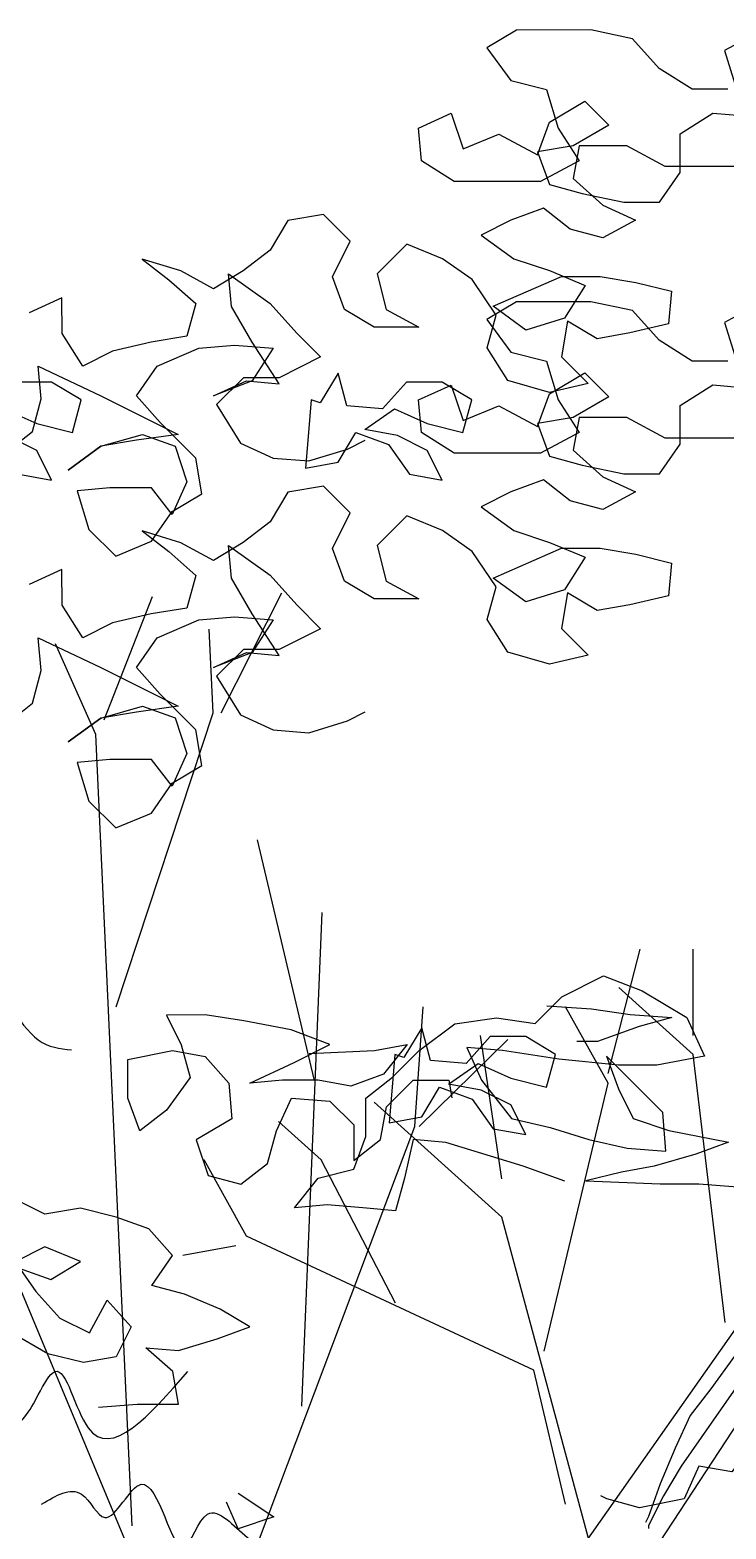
# Model space of a CAD drawing. Header units: metres. Extents: x 37 to 217, y 53 to 242.
# Drawn here: x 162.725 to 164.455, y 223.274 to 227.003 of the extents above; entities that cross this region are included whole.
import ezdxf

# ---------------------------------------------------------------- set-up
doc = ezdxf.new("R2010")
doc.units = ezdxf.units.M
doc.layers.add('DGPRO_Arboles existentes', color=7, linetype='Continuous')

# ---------------------------------------------------------------- blocks, each defined once
blk = doc.blocks.new('Celtis tala VISTA 250 gris')
at = {"color": 252}
for p, q in [((2389.3658, 1080.8625), (2389.4862, 1081.1695)), ((2389.3658, 1080.8625), (2389.4862, 1081.1695)), ((2389.6568, 1080.8806), (2389.8073, 1081.1786)), ((2389.6568, 1080.8806), (2389.8073, 1081.1786)), ((2389.6367, 1080.8806), (2389.6267, 1081.0883)), ((2389.6367, 1080.8806), (2389.6267, 1081.0883)), ((2389.3457, 1080.8264), (2389.2454, 1081.0522)), ((2389.3457, 1080.8264), (2389.2454, 1081.0522)), ((2389.3959, 1080.1493), (2389.6367, 1080.8806)), ((2389.3959, 1080.1493), (2389.6367, 1080.8806)), ((2389.436, 1078.8582), (2389.3457, 1080.8264)), ((2389.436, 1078.8582), (2389.3457, 1080.8264)), ((2389.8876, 1079.9687), (2389.7471, 1080.5646)), ((2389.8876, 1079.9687), (2389.7471, 1080.5646)), ((2389.426, 1078.804), (2388.7336, 1080.4653)), ((2389.426, 1078.804), (2388.7336, 1080.4653)), ((2389.8575, 1079.1561), (2389.9077, 1080.384)), ((2389.8575, 1079.1561), (2389.9077, 1080.384)), ((2390.6185, 1079.9828), (2390.6978, 1080.2921)), ((2390.6185, 1079.9828), (2390.6978, 1080.2921)), ((2390.8299, 1080.078), (2390.8299, 1080.2921)), ((2390.8299, 1080.078), (2390.8299, 1080.2921)), ((2390.8299, 1080.0304), (2390.6449, 1080.1969)), ((2390.8299, 1080.0304), (2390.6449, 1080.1969)), ((2390.1385, 1079.8513), (2390.1585, 1080.1493)), ((2390.1385, 1079.8513), (2390.1585, 1080.1493)), ((2390.6185, 1079.9591), (2390.5128, 1080.1494)), ((2390.6185, 1079.9591), (2390.5128, 1080.1494)), ((2390.1485, 1079.8513), (2390.3693, 1080.068)), ((2390.1485, 1079.8513), (2390.3693, 1080.068)), ((2390.3542, 1079.7212), (2390.3014, 1080.078)), ((2390.3542, 1079.7212), (2390.3014, 1080.078)), ((2390.9092, 1079.3643), (2390.8299, 1080.0304)), ((2390.9092, 1079.3643), (2390.8299, 1080.0304)), ((2390.4599, 1079.293), (2390.6185, 1079.9591)), ((2390.4599, 1079.293), (2390.6185, 1079.9591)), ((2390.3542, 1079.626), (2390.0371, 1079.9115)), ((2390.3542, 1079.626), (2390.0371, 1079.9115)), ((2389.905, 1079.7688), (2389.7993, 1079.8639)), ((2389.905, 1079.7688), (2389.7993, 1079.8639)), ((2389.5263, 1078.2262), (2390.1385, 1079.8513)), ((2389.5263, 1078.2262), (2390.1385, 1079.8513)), ((2389.72, 1079.5784), (2389.6143, 1079.7688)), ((2389.72, 1079.5784), (2389.6143, 1079.7688)), ((2390.09, 1079.4119), (2389.905, 1079.7688)), ((2390.09, 1079.4119), (2389.905, 1079.7688)), ((2390.5921, 1078.7458), (2390.3542, 1079.626)), ((2390.5921, 1078.7458), (2390.3542, 1079.626)), ((2390.4335, 1079.2454), (2389.72, 1079.5784)), ((2390.4335, 1079.2454), (2389.72, 1079.5784)), ((2389.6936, 1079.5547), (2389.5614, 1079.5309)), ((2389.6936, 1079.5547), (2389.5614, 1079.5309)), ((2391.0215, 1079.4721), (2390.5399, 1078.7859)), ((2391.0215, 1079.4721), (2390.5399, 1078.7859)), ((2391.0617, 1079.3006), (2390.6603, 1078.6866)), ((2391.0617, 1079.3006), (2390.6603, 1078.6866)), ((2390.5128, 1078.9124), (2390.4335, 1079.2454)), ((2390.5128, 1078.9124), (2390.4335, 1079.2454))]:
    blk.add_line(p, q, dxfattribs=at)
for points in [[(2390.9894, 1082.5715), (2390.9081, 1082.5271), (2390.9378, 1082.4311)], [(2390.9156, 1082.4311), (2390.827, 1082.431), (2390.7456, 1082.4826), (2390.6791, 1082.5564), (2390.5756, 1082.5785), (2390.3909, 1082.5783), (2390.3171, 1082.5339), (2390.3763, 1082.4527), (2390.465, 1082.4307), (2390.4946, 1082.3346), (2390.5464, 1082.2534), (2390.4504, 1082.2016), (2390.2361, 1082.2014), (2390.1548, 1082.2531), (2390.1474, 1082.3343), (2390.2286, 1082.3713), (2390.2582, 1082.2827), (2390.3469, 1082.3197), (2390.4429, 1082.2681), (2390.4724, 1082.3494), (2390.561, 1082.4012), (2390.6202, 1082.3421), (2390.5316, 1082.2903), (2390.4429, 1082.2755), (2390.4726, 1082.1943), (2390.5538, 1082.1722), (2390.6573, 1082.1501), (2390.7459, 1082.1502), (2390.7976, 1082.2241), (2390.7975, 1082.3201), (2390.8787, 1082.3719), (2390.96, 1082.3646)], [(2390.9527, 1082.239), (2390.7606, 1082.2388), (2390.6646, 1082.2905), (2390.5463, 1082.2904), (2390.5316, 1082.2091), (2390.6056, 1082.1427), (2390.6869, 1082.1058), (2390.6057, 1082.0614), (2390.5244, 1082.0835), (2390.4578, 1082.1351), (2390.3766, 1082.1055), (2390.3028, 1082.0685), (2390.3841, 1082.0095), (2390.4728, 1081.98), (2390.5614, 1081.9431), (2390.5098, 1081.8618), (2390.4138, 1081.8322), (2390.3325, 1081.8912), (2390.5023, 1081.9653), (2390.5984, 1081.9653), (2390.687, 1081.9507), (2390.7757, 1081.9286), (2390.7684, 1081.8473), (2390.6724, 1081.825), (2390.5911, 1081.8102), (2390.5172, 1081.8545), (2390.5025, 1081.7658), (2390.5691, 1081.6994), (2390.473, 1081.6771), (2390.3696, 1081.7066), (2390.3178, 1081.7878), (2390.3399, 1081.8691), (2390.2807, 1081.9577), (2390.2068, 1082.0093), (2390.1181, 1082.0462), (2390.0443, 1081.9722), (2390.0665, 1081.8836), (2390.1478, 1081.8393), (2390.037, 1081.8392), (2389.9631, 1081.8835), (2389.9335, 1081.9647), (2389.9777, 1082.0534), (2389.9112, 1082.1199), (2389.8225, 1082.105), (2389.7783, 1082.0311), (2389.7118, 1081.9793), (2389.638, 1081.9349), (2389.5567, 1081.9792), (2389.4606, 1082.0086), (2389.5271, 1081.957), (2389.5937, 1081.8979), (2389.5716, 1081.8167), (2389.483, 1081.8018), (2389.3869, 1081.7795), (2389.3131, 1081.7425), (2389.2613, 1081.8238), (2389.2612, 1081.9124), (2389.18, 1081.8754)], [(2389.1138, 1081.5207), (2389.1876, 1081.5799), (2389.2097, 1081.6612), (2389.2023, 1081.7424), (2389.3575, 1081.6687), (2389.5497, 1081.5728), (2389.4462, 1081.558), (2389.3576, 1081.5431), (2389.2764, 1081.4839), (2389.3576, 1081.5431), (2389.461, 1081.5728), (2389.5423, 1081.5433), (2389.5719, 1081.4547), (2389.5351, 1081.3734), (2389.4833, 1081.4398), (2389.3799, 1081.4397), (2389.2986, 1081.4322), (2389.3282, 1081.3362), (2389.3948, 1081.2698), (2389.4834, 1081.3068), (2389.5351, 1081.3807), (2389.6089, 1081.4251), (2389.594, 1081.5138), (2389.5053, 1081.6023), (2389.4461, 1081.6688), (2389.4978, 1081.7427), (2389.6012, 1081.7871), (2389.6898, 1081.7946), (2389.7859, 1081.7873), (2389.7342, 1081.706), (2389.6382, 1081.669), (2389.7195, 1081.706), (2389.8007, 1081.6987), (2389.7341, 1081.802), (2389.6823, 1081.8906), (2389.6749, 1081.9719), (2389.7784, 1081.8981), (2389.8449, 1081.8243), (2389.9041, 1081.7652), (2389.8007, 1081.7134), (2389.7121, 1081.7134), (2389.6456, 1081.6468), (2389.7048, 1081.5508), (2389.7861, 1081.5139), (2389.8748, 1081.5066), (2389.9708, 1081.5363), (2390.0151, 1081.5585)], [(2390.9894, 1082.5715), (2390.9081, 1082.5271), (2390.9378, 1082.4311)], [(2390.9156, 1082.4311), (2390.827, 1082.431), (2390.7456, 1082.4826), (2390.6791, 1082.5564), (2390.5756, 1082.5785), (2390.3909, 1082.5783), (2390.3171, 1082.5339), (2390.3763, 1082.4527), (2390.465, 1082.4307), (2390.4946, 1082.3346), (2390.5464, 1082.2534), (2390.4504, 1082.2016), (2390.2361, 1082.2014), (2390.1548, 1082.2531), (2390.1474, 1082.3343), (2390.2286, 1082.3713), (2390.2582, 1082.2827), (2390.3469, 1082.3197), (2390.4429, 1082.2681), (2390.4724, 1082.3494), (2390.561, 1082.4012), (2390.6202, 1082.3421), (2390.5316, 1082.2903), (2390.4429, 1082.2755), (2390.4726, 1082.1943), (2390.5538, 1082.1722), (2390.6573, 1082.1501), (2390.7459, 1082.1502), (2390.7976, 1082.2241), (2390.7975, 1082.3201), (2390.8787, 1082.3719), (2390.96, 1082.3646)], [(2390.9527, 1082.239), (2390.7606, 1082.2388), (2390.6646, 1082.2905), (2390.5463, 1082.2904), (2390.5316, 1082.2091), (2390.6056, 1082.1427), (2390.6869, 1082.1058), (2390.6057, 1082.0614), (2390.5244, 1082.0835), (2390.4578, 1082.1351), (2390.3766, 1082.1055), (2390.3028, 1082.0685), (2390.3841, 1082.0095), (2390.4728, 1081.98), (2390.5614, 1081.9431), (2390.5098, 1081.8618), (2390.4138, 1081.8322), (2390.3325, 1081.8912), (2390.5023, 1081.9653), (2390.5984, 1081.9653), (2390.687, 1081.9507), (2390.7757, 1081.9286), (2390.7684, 1081.8473), (2390.6724, 1081.825), (2390.5911, 1081.8102), (2390.5172, 1081.8545), (2390.5025, 1081.7658), (2390.5691, 1081.6994), (2390.473, 1081.6771), (2390.3696, 1081.7066), (2390.3178, 1081.7878), (2390.3399, 1081.8691), (2390.2807, 1081.9577), (2390.2068, 1082.0093), (2390.1181, 1082.0462), (2390.0443, 1081.9722), (2390.0665, 1081.8836), (2390.1478, 1081.8393), (2390.037, 1081.8392), (2389.9631, 1081.8835), (2389.9335, 1081.9647), (2389.9777, 1082.0534), (2389.9112, 1082.1199), (2389.8225, 1082.105), (2389.7783, 1082.0311), (2389.7118, 1081.9793), (2389.638, 1081.9349), (2389.5567, 1081.9792), (2389.4606, 1082.0086), (2389.5271, 1081.957), (2389.5937, 1081.8979), (2389.5716, 1081.8167), (2389.483, 1081.8018), (2389.3869, 1081.7795), (2389.3131, 1081.7425), (2389.2613, 1081.8238), (2389.2612, 1081.9124), (2389.18, 1081.8754)], [(2389.1138, 1081.5207), (2389.1876, 1081.5799), (2389.2097, 1081.6612), (2389.2023, 1081.7424), (2389.3575, 1081.6687), (2389.5497, 1081.5728), (2389.4462, 1081.558), (2389.3576, 1081.5431), (2389.2764, 1081.4839), (2389.3576, 1081.5431), (2389.461, 1081.5728), (2389.5423, 1081.5433), (2389.5719, 1081.4547), (2389.5351, 1081.3734), (2389.4833, 1081.4398), (2389.3799, 1081.4397), (2389.2986, 1081.4322), (2389.3282, 1081.3362), (2389.3948, 1081.2698), (2389.4834, 1081.3068), (2389.5351, 1081.3807), (2389.6089, 1081.4251), (2389.594, 1081.5138), (2389.5053, 1081.6023), (2389.4461, 1081.6688), (2389.4978, 1081.7427), (2389.6012, 1081.7871), (2389.6898, 1081.7946), (2389.7859, 1081.7873), (2389.7342, 1081.706), (2389.6382, 1081.669), (2389.7195, 1081.706), (2389.8007, 1081.6987), (2389.7341, 1081.802), (2389.6823, 1081.8906), (2389.6749, 1081.9719), (2389.7784, 1081.8981), (2389.8449, 1081.8243), (2389.9041, 1081.7652), (2389.8007, 1081.7134), (2389.7121, 1081.7134), (2389.6456, 1081.6468), (2389.7048, 1081.5508), (2389.7861, 1081.5139), (2389.8748, 1081.5066), (2389.9708, 1081.5363), (2390.0151, 1081.5585)], [(2390.9894, 1081.8957), (2390.9081, 1081.8513), (2390.9378, 1081.7553)], [(2390.9156, 1081.7552), (2390.827, 1081.7552), (2390.7456, 1081.8068), (2390.6791, 1081.8806), (2390.5756, 1081.9027), (2390.3909, 1081.9025), (2390.3171, 1081.8581), (2390.3763, 1081.7769), (2390.465, 1081.7548), (2390.4946, 1081.6588), (2390.5464, 1081.5776), (2390.4504, 1081.5258), (2390.2361, 1081.5256), (2390.1548, 1081.5772), (2390.1474, 1081.6585), (2390.2286, 1081.6955), (2390.2582, 1081.6069), (2390.3469, 1081.6439), (2390.4429, 1081.5923), (2390.4724, 1081.6736), (2390.561, 1081.7254), (2390.6202, 1081.6663), (2390.5316, 1081.6145), (2390.4429, 1081.5997), (2390.4726, 1081.5184), (2390.5538, 1081.4963), (2390.6573, 1081.4743), (2390.7459, 1081.4743), (2390.7976, 1081.5483), (2390.7975, 1081.6443), (2390.8787, 1081.6961), (2390.96, 1081.6888)], [(2390.9527, 1081.5632), (2390.7606, 1081.563), (2390.6646, 1081.6146), (2390.5463, 1081.6145), (2390.5316, 1081.5333), (2390.6056, 1081.4668), (2390.6869, 1081.43), (2390.6057, 1081.3856), (2390.5244, 1081.4077), (2390.4578, 1081.4593), (2390.3766, 1081.4297), (2390.3028, 1081.3927), (2390.3841, 1081.3336), (2390.4728, 1081.3042), (2390.5614, 1081.2673), (2390.5098, 1081.186), (2390.4138, 1081.1564), (2390.3325, 1081.2154), (2390.5023, 1081.2894), (2390.5984, 1081.2895), (2390.687, 1081.2748), (2390.7757, 1081.2527), (2390.7684, 1081.1715), (2390.6724, 1081.1492), (2390.5911, 1081.1344), (2390.5172, 1081.1786), (2390.5025, 1081.09), (2390.5691, 1081.0235), (2390.473, 1081.0013), (2390.3696, 1081.0307), (2390.3178, 1081.112), (2390.3399, 1081.1932), (2390.2807, 1081.2818), (2390.2068, 1081.3335), (2390.1181, 1081.3703), (2390.0443, 1081.2964), (2390.0665, 1081.2078), (2390.1478, 1081.1635), (2390.037, 1081.1634), (2389.9631, 1081.2077), (2389.9335, 1081.2889), (2389.9777, 1081.3776), (2389.9112, 1081.444), (2389.8225, 1081.4292), (2389.7783, 1081.3553), (2389.7118, 1081.3035), (2389.638, 1081.2591), (2389.5567, 1081.3033), (2389.4606, 1081.3328), (2389.5271, 1081.2811), (2389.5937, 1081.2221), (2389.5716, 1081.1408), (2389.483, 1081.126), (2389.3869, 1081.1037), (2389.3131, 1081.0667), (2389.2613, 1081.1479), (2389.2612, 1081.2366), (2389.18, 1081.1996)], [(2389.1138, 1080.8449), (2389.1876, 1080.9041), (2389.2097, 1080.9853), (2389.2023, 1081.0666), (2389.3575, 1080.9929), (2389.5497, 1080.897), (2389.4462, 1080.8821), (2389.3576, 1080.8673), (2389.2764, 1080.8081), (2389.3576, 1080.8673), (2389.461, 1080.8969), (2389.5423, 1080.8674), (2389.5719, 1080.7788), (2389.5351, 1080.6975), (2389.4833, 1080.764), (2389.3799, 1080.7639), (2389.2986, 1080.7564), (2389.3282, 1080.6604), (2389.3948, 1080.594), (2389.4834, 1080.631), (2389.5351, 1080.7049), (2389.6089, 1080.7493), (2389.594, 1080.8379), (2389.5053, 1080.9265), (2389.4461, 1080.9929), (2389.4978, 1081.0669), (2389.6012, 1081.1113), (2389.6898, 1081.1188), (2389.7859, 1081.1115), (2389.7342, 1081.0302), (2389.6382, 1080.9931), (2389.7195, 1081.0301), (2389.8007, 1081.0228), (2389.7341, 1081.1262), (2389.6823, 1081.2148), (2389.6749, 1081.2961), (2389.7784, 1081.2223), (2389.8449, 1081.1485), (2389.9041, 1081.0894), (2389.8007, 1081.0376), (2389.7121, 1081.0375), (2389.6456, 1080.971), (2389.7048, 1080.875), (2389.7861, 1080.8381), (2389.8748, 1080.8308), (2389.9708, 1080.8605), (2390.0151, 1080.8827)], [(2390.9894, 1081.8957), (2390.9081, 1081.8513), (2390.9378, 1081.7553)], [(2390.9156, 1081.7552), (2390.827, 1081.7552), (2390.7456, 1081.8068), (2390.6791, 1081.8806), (2390.5756, 1081.9027), (2390.3909, 1081.9025), (2390.3171, 1081.8581), (2390.3763, 1081.7769), (2390.465, 1081.7548), (2390.4946, 1081.6588), (2390.5464, 1081.5776), (2390.4504, 1081.5258), (2390.2361, 1081.5256), (2390.1548, 1081.5772), (2390.1474, 1081.6585), (2390.2286, 1081.6955), (2390.2582, 1081.6069), (2390.3469, 1081.6439), (2390.4429, 1081.5923), (2390.4724, 1081.6736), (2390.561, 1081.7254), (2390.6202, 1081.6663), (2390.5316, 1081.6145), (2390.4429, 1081.5997), (2390.4726, 1081.5184), (2390.5538, 1081.4963), (2390.6573, 1081.4743), (2390.7459, 1081.4743), (2390.7976, 1081.5483), (2390.7975, 1081.6443), (2390.8787, 1081.6961), (2390.96, 1081.6888)], [(2390.9527, 1081.5632), (2390.7606, 1081.563), (2390.6646, 1081.6146), (2390.5463, 1081.6145), (2390.5316, 1081.5333), (2390.6056, 1081.4668), (2390.6869, 1081.43), (2390.6057, 1081.3856), (2390.5244, 1081.4077), (2390.4578, 1081.4593), (2390.3766, 1081.4297), (2390.3028, 1081.3927), (2390.3841, 1081.3336), (2390.4728, 1081.3042), (2390.5614, 1081.2673), (2390.5098, 1081.186), (2390.4138, 1081.1564), (2390.3325, 1081.2154), (2390.5023, 1081.2894), (2390.5984, 1081.2895), (2390.687, 1081.2748), (2390.7757, 1081.2527), (2390.7684, 1081.1715), (2390.6724, 1081.1492), (2390.5911, 1081.1344), (2390.5172, 1081.1786), (2390.5025, 1081.09), (2390.5691, 1081.0235), (2390.473, 1081.0013), (2390.3696, 1081.0307), (2390.3178, 1081.112), (2390.3399, 1081.1932), (2390.2807, 1081.2818), (2390.2068, 1081.3335), (2390.1181, 1081.3703), (2390.0443, 1081.2964), (2390.0665, 1081.2078), (2390.1478, 1081.1635), (2390.037, 1081.1634), (2389.9631, 1081.2077), (2389.9335, 1081.2889), (2389.9777, 1081.3776), (2389.9112, 1081.444), (2389.8225, 1081.4292), (2389.7783, 1081.3553), (2389.7118, 1081.3035), (2389.638, 1081.2591), (2389.5567, 1081.3033), (2389.4606, 1081.3328), (2389.5271, 1081.2811), (2389.5937, 1081.2221), (2389.5716, 1081.1408), (2389.483, 1081.126), (2389.3869, 1081.1037), (2389.3131, 1081.0667), (2389.2613, 1081.1479), (2389.2612, 1081.2366), (2389.18, 1081.1996)], [(2389.1138, 1080.8449), (2389.1876, 1080.9041), (2389.2097, 1080.9853), (2389.2023, 1081.0666), (2389.3575, 1080.9929), (2389.5497, 1080.897), (2389.4462, 1080.8821), (2389.3576, 1080.8673), (2389.2764, 1080.8081), (2389.3576, 1080.8673), (2389.461, 1080.8969), (2389.5423, 1080.8674), (2389.5719, 1080.7788), (2389.5351, 1080.6975), (2389.4833, 1080.764), (2389.3799, 1080.7639), (2389.2986, 1080.7564), (2389.3282, 1080.6604), (2389.3948, 1080.594), (2389.4834, 1080.631), (2389.5351, 1080.7049), (2389.6089, 1080.7493), (2389.594, 1080.8379), (2389.5053, 1080.9265), (2389.4461, 1080.9929), (2389.4978, 1081.0669), (2389.6012, 1081.1113), (2389.6898, 1081.1188), (2389.7859, 1081.1115), (2389.7342, 1081.0302), (2389.6382, 1080.9931), (2389.7195, 1081.0301), (2389.8007, 1081.0228), (2389.7341, 1081.1262), (2389.6823, 1081.2148), (2389.6749, 1081.2961), (2389.7784, 1081.2223), (2389.8449, 1081.1485), (2389.9041, 1081.0894), (2389.8007, 1081.0376), (2389.7121, 1081.0375), (2389.6456, 1080.971), (2389.7048, 1080.875), (2389.7861, 1080.8381), (2389.8748, 1080.8308), (2389.9708, 1080.8605), (2390.0151, 1080.8827)], [(2388.9102, 1081.6583), (2388.9029, 1081.5771), (2388.8956, 1081.4884), (2388.9768, 1081.5032), (2389.0211, 1081.5772), (2389.1024, 1081.5477), (2389.1542, 1081.4739), (2389.2354, 1081.4592), (2389.1984, 1081.533), (2389.1245, 1081.5699), (2389.0432, 1081.5846), (2389.1171, 1081.6363), (2389.1984, 1081.5995), (2389.287, 1081.5774), (2389.3091, 1081.6587), (2389.2352, 1081.7029), (2389.1466, 1081.7029), (2389.0875, 1081.6363), (2388.9989, 1081.6436), (2388.9766, 1081.7249), (2388.9324, 1081.651), (2388.9102, 1081.6583)], [(2388.9102, 1081.6583), (2388.9029, 1081.5771), (2388.8956, 1081.4884), (2388.9768, 1081.5032), (2389.0211, 1081.5772), (2389.1024, 1081.5477), (2389.1542, 1081.4739), (2389.2354, 1081.4592), (2389.1984, 1081.533), (2389.1245, 1081.5699), (2389.0432, 1081.5846), (2389.1171, 1081.6363), (2389.1984, 1081.5995), (2389.287, 1081.5774), (2389.3091, 1081.6587), (2389.2352, 1081.7029), (2389.1466, 1081.7029), (2389.0875, 1081.6363), (2388.9989, 1081.6436), (2388.9766, 1081.7249), (2388.9324, 1081.651), (2388.9102, 1081.6583)], [(2389.8808, 1081.6583), (2389.8735, 1081.5771), (2389.8662, 1081.4884), (2389.9474, 1081.5032), (2389.9917, 1081.5772), (2390.073, 1081.5477), (2390.1248, 1081.4739), (2390.206, 1081.4592), (2390.169, 1081.533), (2390.0951, 1081.5699), (2390.0138, 1081.5846), (2390.0877, 1081.6363), (2390.169, 1081.5995), (2390.2576, 1081.5774), (2390.2797, 1081.6587), (2390.2058, 1081.7029), (2390.1172, 1081.7029), (2390.0581, 1081.6363), (2389.9695, 1081.6436), (2389.9472, 1081.7249), (2389.903, 1081.651), (2389.8808, 1081.6583)], [(2389.8808, 1081.6583), (2389.8735, 1081.5771), (2389.8662, 1081.4884), (2389.9474, 1081.5032), (2389.9917, 1081.5772), (2390.073, 1081.5477), (2390.1248, 1081.4739), (2390.206, 1081.4592), (2390.169, 1081.533), (2390.0951, 1081.5699), (2390.0138, 1081.5846), (2390.0877, 1081.6363), (2390.169, 1081.5995), (2390.2576, 1081.5774), (2390.2797, 1081.6587), (2390.2058, 1081.7029), (2390.1172, 1081.7029), (2390.0581, 1081.6363), (2389.9695, 1081.6436), (2389.9472, 1081.7249), (2389.903, 1081.651), (2389.8808, 1081.6583)], [(2390.5111, 1079.7158), (2390.4077, 1079.7527), (2390.2155, 1079.8116), (2390.1343, 1079.8189), (2390.1122, 1079.7229), (2390.0901, 1079.6416), (2390.0088, 1079.6489), (2389.9202, 1079.6562), (2389.8389, 1079.6487), (2389.898, 1079.7227), (2389.9866, 1079.7449), (2390.0161, 1079.8262), (2390.016, 1079.9222), (2390.0824, 1079.974), (2390.1488, 1080.0406), (2390.2374, 1080.1071), (2390.3409, 1080.122), (2390.4369, 1080.1073), (2390.5033, 1080.1739), (2390.6067, 1080.2257), (2390.7028, 1080.1888), (2390.8137, 1080.1224), (2390.8581, 1080.0264), (2390.7399, 1080.0042), (2390.6439, 1080.0041), (2390.4961, 1080.0187), (2390.3557, 1080.0408), (2390.267, 1080.0481), (2390.3041, 1079.9668), (2390.378, 1079.8709), (2390.4741, 1079.8488), (2390.5702, 1079.8193), (2390.6662, 1079.7972), (2390.7623, 1079.7899), (2390.7548, 1079.886), (2390.6143, 1080.0262), (2390.6439, 1079.945), (2390.6809, 1079.8711), (2390.7696, 1079.8417), (2390.9174, 1079.8123), (2390.8361, 1079.7826), (2390.7327, 1079.753), (2390.6515, 1079.7381), (2390.5629, 1079.7159), (2390.7476, 1079.7087), (2390.8436, 1079.7088), (2390.9397, 1079.7015)], [(2390.5111, 1079.7158), (2390.4077, 1079.7527), (2390.2155, 1079.8116), (2390.1343, 1079.8189), (2390.1122, 1079.7229), (2390.0901, 1079.6416), (2390.0088, 1079.6489), (2389.9202, 1079.6562), (2389.8389, 1079.6487), (2389.898, 1079.7227), (2389.9866, 1079.7449), (2390.0161, 1079.8262), (2390.016, 1079.9222), (2390.0824, 1079.974), (2390.1488, 1080.0406), (2390.2374, 1080.1071), (2390.3409, 1080.122), (2390.4369, 1080.1073), (2390.5033, 1080.1739), (2390.6067, 1080.2257), (2390.7028, 1080.1888), (2390.8137, 1080.1224), (2390.8581, 1080.0264), (2390.7399, 1080.0042), (2390.6439, 1080.0041), (2390.4961, 1080.0187), (2390.3557, 1080.0408), (2390.267, 1080.0481), (2390.3041, 1079.9668), (2390.378, 1079.8709), (2390.4741, 1079.8488), (2390.5702, 1079.8193), (2390.6662, 1079.7972), (2390.7623, 1079.7899), (2390.7548, 1079.886), (2390.6143, 1080.0262), (2390.6439, 1079.945), (2390.6809, 1079.8711), (2390.7696, 1079.8417), (2390.9174, 1079.8123), (2390.8361, 1079.7826), (2390.7327, 1079.753), (2390.6515, 1079.7381), (2390.5629, 1079.7159), (2390.7476, 1079.7087), (2390.8436, 1079.7088), (2390.9397, 1079.7015)], [(2389.8755, 1080.0329), (2390.038, 1080.0405), (2390.1193, 1080.0553), (2390.0602, 1079.9814), (2389.979, 1079.9518), (2389.8977, 1079.9665), (2389.8091, 1079.9664), (2389.7278, 1079.9589), (2389.8386, 1080.0107), (2389.9272, 1080.0551), (2389.8311, 1080.092), (2389.7129, 1080.114), (2389.6168, 1080.1287), (2389.5208, 1080.1286), (2389.5578, 1080.0548), (2389.5801, 1079.9736), (2389.521, 1079.8922), (2389.4546, 1079.8405), (2389.425, 1079.9217), (2389.4249, 1080.0177), (2389.5357, 1080.04), (2389.6169, 1080.0253), (2389.6761, 1079.9589), (2389.6836, 1079.8702), (2389.595, 1079.8184), (2389.6246, 1079.7298), (2389.7059, 1079.7077), (2389.7723, 1079.7595), (2389.7944, 1079.8408), (2389.8313, 1079.9221), (2389.9273, 1079.9148), (2389.9865, 1079.8557), (2389.9866, 1079.7671), (2390.053, 1079.8188), (2390.0677, 1079.9001), (2390.1341, 1079.9667), (2390.2228, 1079.9668), (2390.2302, 1079.9224)], [(2389.8755, 1080.0329), (2390.038, 1080.0405), (2390.1193, 1080.0553), (2390.0602, 1079.9814), (2389.979, 1079.9518), (2389.8977, 1079.9665), (2389.8091, 1079.9664), (2389.7278, 1079.9589), (2389.8386, 1080.0107), (2389.9272, 1080.0551), (2389.8311, 1080.092), (2389.7129, 1080.114), (2389.6168, 1080.1287), (2389.5208, 1080.1286), (2389.5578, 1080.0548), (2389.5801, 1079.9736), (2389.521, 1079.8922), (2389.4546, 1079.8405), (2389.425, 1079.9217), (2389.4249, 1080.0177), (2389.5357, 1080.04), (2389.6169, 1080.0253), (2389.6761, 1079.9589), (2389.6836, 1079.8702), (2389.595, 1079.8184), (2389.6246, 1079.7298), (2389.7059, 1079.7077), (2389.7723, 1079.7595), (2389.7944, 1079.8408), (2389.8313, 1079.9221), (2389.9273, 1079.9148), (2389.9865, 1079.8557), (2389.9866, 1079.7671), (2390.053, 1079.8188), (2390.0677, 1079.9001), (2390.1341, 1079.9667), (2390.2228, 1079.9668), (2390.2302, 1079.9224)], [(2390.4664, 1080.1517), (2390.5772, 1080.1444), (2390.6733, 1080.1297), (2390.7767, 1080.1224), (2390.6955, 1080.1002), (2390.5921, 1080.0631), (2390.5404, 1080.0631)], [(2390.4664, 1080.1517), (2390.5772, 1080.1444), (2390.6733, 1080.1297), (2390.7767, 1080.1224), (2390.6955, 1080.1002), (2390.5921, 1080.0631), (2390.5404, 1080.0631)], [(2390.0888, 1080.0304), (2390.0815, 1079.9491), (2390.0742, 1079.8604), (2390.1554, 1079.8753), (2390.1997, 1079.9492), (2390.281, 1079.9197), (2390.3327, 1079.8459), (2390.414, 1079.8312), (2390.377, 1079.905), (2390.3031, 1079.9419), (2390.2218, 1079.9566), (2390.2957, 1080.0084), (2390.377, 1079.9715), (2390.4656, 1079.9494), (2390.4877, 1080.0307), (2390.4138, 1080.075), (2390.3252, 1080.0749), (2390.2661, 1080.0084), (2390.1774, 1080.0157), (2390.1552, 1080.0969), (2390.111, 1080.023), (2390.0888, 1080.0304)], [(2389.3518, 1079.1533), (2389.4478, 1079.1608), (2389.5512, 1079.1609), (2389.5364, 1079.2421), (2389.4698, 1079.3012), (2389.5511, 1079.2939), (2389.6471, 1079.3235), (2389.7284, 1079.3531), (2389.6545, 1079.3974), (2389.5658, 1079.4342), (2389.4845, 1079.4563), (2389.5361, 1079.5303), (2389.477, 1079.5967), (2389.3957, 1079.6262), (2389.307, 1079.6482), (2389.2184, 1079.6334), (2389.1444, 1079.6703)], [(2389.152, 1079.5003), (2389.2333, 1079.4709), (2389.3071, 1079.5153), (2389.2184, 1079.5521), (2389.1446, 1079.5151), (2389.1964, 1079.4413), (2389.2555, 1079.3749), (2389.3294, 1079.338), (2389.3737, 1079.4193), (2389.4329, 1079.3528), (2389.396, 1079.2789), (2389.3147, 1079.2641), (2389.2261, 1079.2862), (2389.1374, 1079.3378)], [(2391.1319, 1079.5095), (2391.0507, 1079.4504), (2390.9843, 1079.3617), (2390.9326, 1079.2803), (2390.8736, 1079.199), (2390.822, 1079.1325), (2390.7851, 1079.0512), (2390.7482, 1078.9625), (2390.7188, 1078.8812), (2390.7114, 1078.8664)], [(2391.1319, 1079.5095), (2391.0507, 1079.4504), (2390.9843, 1079.3617), (2390.9326, 1079.2803), (2390.8736, 1079.199), (2390.822, 1079.1325), (2390.7851, 1079.0512), (2390.7482, 1078.9625), (2390.7188, 1078.8812), (2390.7114, 1078.8664)], [(2391.1319, 1079.48), (2391.0581, 1079.3913), (2391.0065, 1079.3174), (2390.9549, 1079.2287), (2390.7999, 1079.0069), (2390.7557, 1078.933), (2390.7188, 1078.859), (2390.7188, 1078.8517)], [(2391.1319, 1079.48), (2391.0581, 1079.3913), (2391.0065, 1079.3174), (2390.9549, 1079.2287), (2390.7999, 1079.0069), (2390.7557, 1078.933), (2390.7188, 1078.859), (2390.7188, 1078.8517)], [(2391.1545, 1079.0515), (2391.2284, 1079.0147), (2391.2728, 1078.9334), (2391.2064, 1078.8817), (2391.0882, 1078.8594), (2390.9847, 1078.8593), (2390.9404, 1078.9331), (2390.9551, 1079.0144), (2391.088, 1079.0367), (2391.1767, 1079.0294), (2391.2653, 1079.0147), (2391.1619, 1079.022), (2391.0585, 1079.0441), (2390.9772, 1079.0588), (2390.9255, 1078.9922), (2390.8442, 1079.0069), (2390.8074, 1078.9256), (2390.6966, 1078.9034), (2390.6153, 1078.9254), (2390.6005, 1078.9328)], [(2391.1545, 1079.0515), (2391.2284, 1079.0147), (2391.2728, 1078.9334), (2391.2064, 1078.8817), (2391.0882, 1078.8594), (2390.9847, 1078.8593), (2390.9404, 1078.9331), (2390.9551, 1079.0144), (2391.088, 1079.0367), (2391.1767, 1079.0294), (2391.2653, 1079.0147), (2391.1619, 1079.022), (2391.0585, 1079.0441), (2390.9772, 1079.0588), (2390.9255, 1078.9922), (2390.8442, 1079.0069), (2390.8074, 1078.9256), (2390.6966, 1078.9034), (2390.6153, 1078.9254), (2390.6005, 1078.9328)], [(2389.6992, 1078.9394), (2389.7879, 1078.8804), (2389.6993, 1078.8507), (2389.6697, 1078.9172)], [(2389.6992, 1078.9394), (2389.7879, 1078.8804), (2389.6993, 1078.8507), (2389.6697, 1078.9172)]]:
    blk.add_lwpolyline(points, dxfattribs=at)
for points in [[(2388.7981, 1080.215), (2388.8641, 1080.2398), (2389.0127, 1080.1243), (2389.0704, 1080.182), (2389.2024, 1080.0666), (2389.2849, 1080.0418)], [(2388.7981, 1080.215), (2388.8641, 1080.2398), (2389.0127, 1080.1243), (2389.0704, 1080.182), (2389.2024, 1080.0666), (2389.2849, 1080.0418)], [(2388.3773, 1079.1182), (2388.5836, 1079.1842), (2388.6826, 1079.1677), (2388.7899, 1079.2419), (2388.8889, 1079.0687), (2388.9301, 1079.1677), (2389.1282, 1079.1017), (2389.2024, 1079.1842), (2389.2437, 1079.2419), (2389.3262, 1079.1017), (2389.5737, 1079.2419)], [(2388.3773, 1079.1182), (2388.5836, 1079.1842), (2388.6826, 1079.1677), (2388.7899, 1079.2419), (2388.8889, 1079.0687), (2388.9301, 1079.1677), (2389.1282, 1079.1017), (2389.2024, 1079.1842), (2389.2437, 1079.2419), (2389.3262, 1079.1017), (2389.5737, 1079.2419)], [(2389.2107, 1078.9121), (2389.3097, 1078.9368), (2389.3675, 1078.8791), (2389.4582, 1078.9615), (2389.5655, 1078.8049), (2389.6232, 1078.8873), (2389.7222, 1078.8296), (2389.7965, 1078.7884)], [(2389.2107, 1078.9121), (2389.3097, 1078.9368), (2389.3675, 1078.8791), (2389.4582, 1078.9615), (2389.5655, 1078.8049), (2389.6232, 1078.8873), (2389.7222, 1078.8296), (2389.7965, 1078.7884)]]:
    blk.add_spline(points, degree=3, dxfattribs=at)

msp = doc.modelspace()

# ---------------------------------------------------------------- block references
at = {"layer": 'DGPRO_Arboles existentes'}
msp.add_blockref('Celtis tala VISTA 250 gris', (-2226.4563, -855.5759), dxfattribs=at)

doc.saveas('drawing.dxf')
